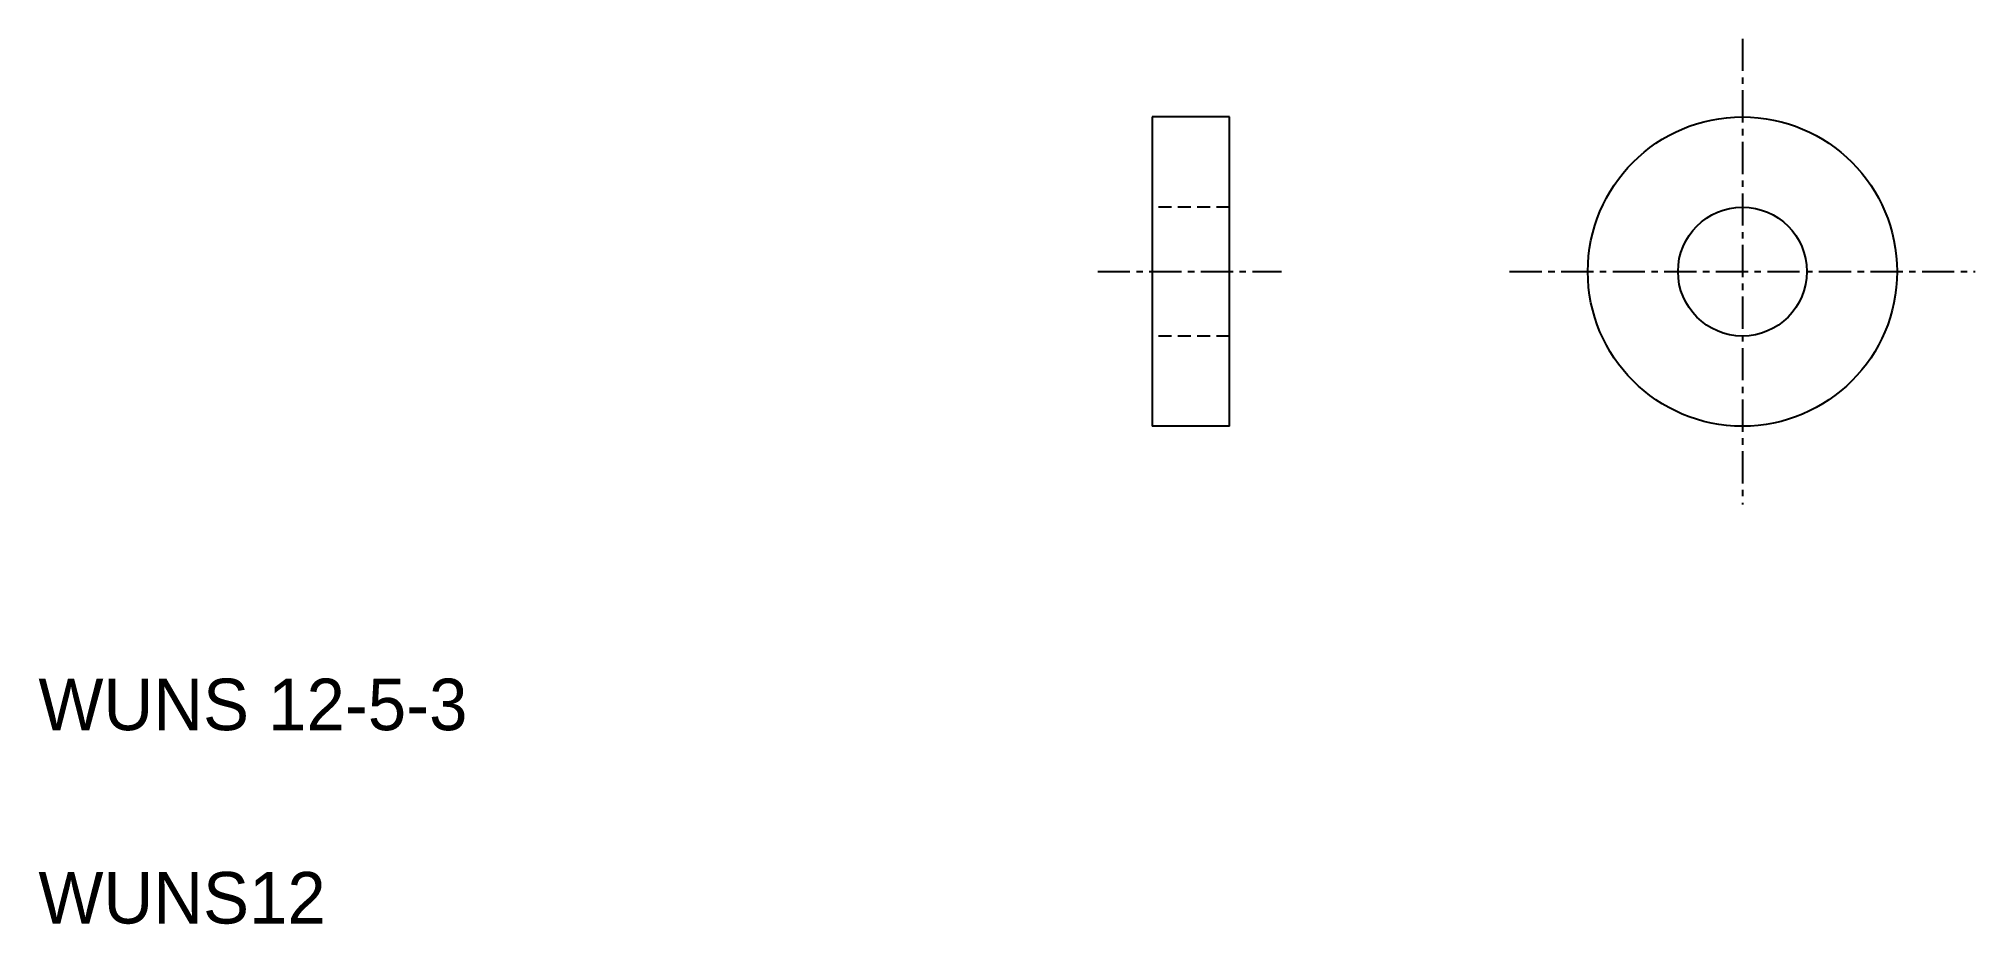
# Model space of a CAD drawing. Extents: x 5 to 80.1, y 5 to 39.3.
import ezdxf

# ---------------------------------------------------------------- set-up
doc = ezdxf.new("R2010")
doc.units = 0
doc.linetypes.add('CENTER', pattern=[2, 1.25, -0.25, 0.25, -0.25])
doc.linetypes.add('DASHED', pattern=[0.75, 0.5, -0.25])
doc.layers.get('0').update_dxf_attribs({"linetype": 'CONTINUOUS'})
doc.layers.add('CENTER', color=1, linetype='CENTER')

msp = doc.modelspace()

# ---------------------------------------------------------------- linework, layer by layer
at = {"color": 7, "linetype": 'CONTINUOUS'}
for p, q in [((48.206, 36.292), (48.206, 24.292)), ((51.206, 36.292), (48.206, 36.292)), ((51.206, 24.292), (51.206, 36.292)), ((51.206, 24.292), (48.206, 24.292))]:
    msp.add_line(p, q, dxfattribs=at)
at = {"color": 3, "linetype": 'DASHED'}
for p, q in [((51.206, 32.792), (48.206, 32.792)), ((51.206, 27.792), (48.206, 27.792))]:
    msp.add_line(p, q, dxfattribs=at)
at = {"color": 7, "linetype": 'CONTINUOUS'}
for radius in [6, 2.5]:
    msp.add_circle((71.113, 30.292), radius, dxfattribs=at)
at = {"layer": 'CENTER', "color": 1, "linetype": 'CENTER'}
for p, q in [((71.113, 39.325), (71.113, 21.26)), ((46.1, 30.292), (53.226, 30.292)), ((62.081, 30.292), (80.146, 30.292))]:
    msp.add_line(p, q, dxfattribs=at)

# ---------------------------------------------------------------- texts
at = {"color": 7, "linetype": 'CONTINUOUS'}
for s, p in [('WUNS 12-5-3', (5, 12.5)), ('WUNS12', (5, 5))]:
    msp.add_text(s, height=2, dxfattribs=at).set_placement(p)

doc.saveas('drawing.dxf')
